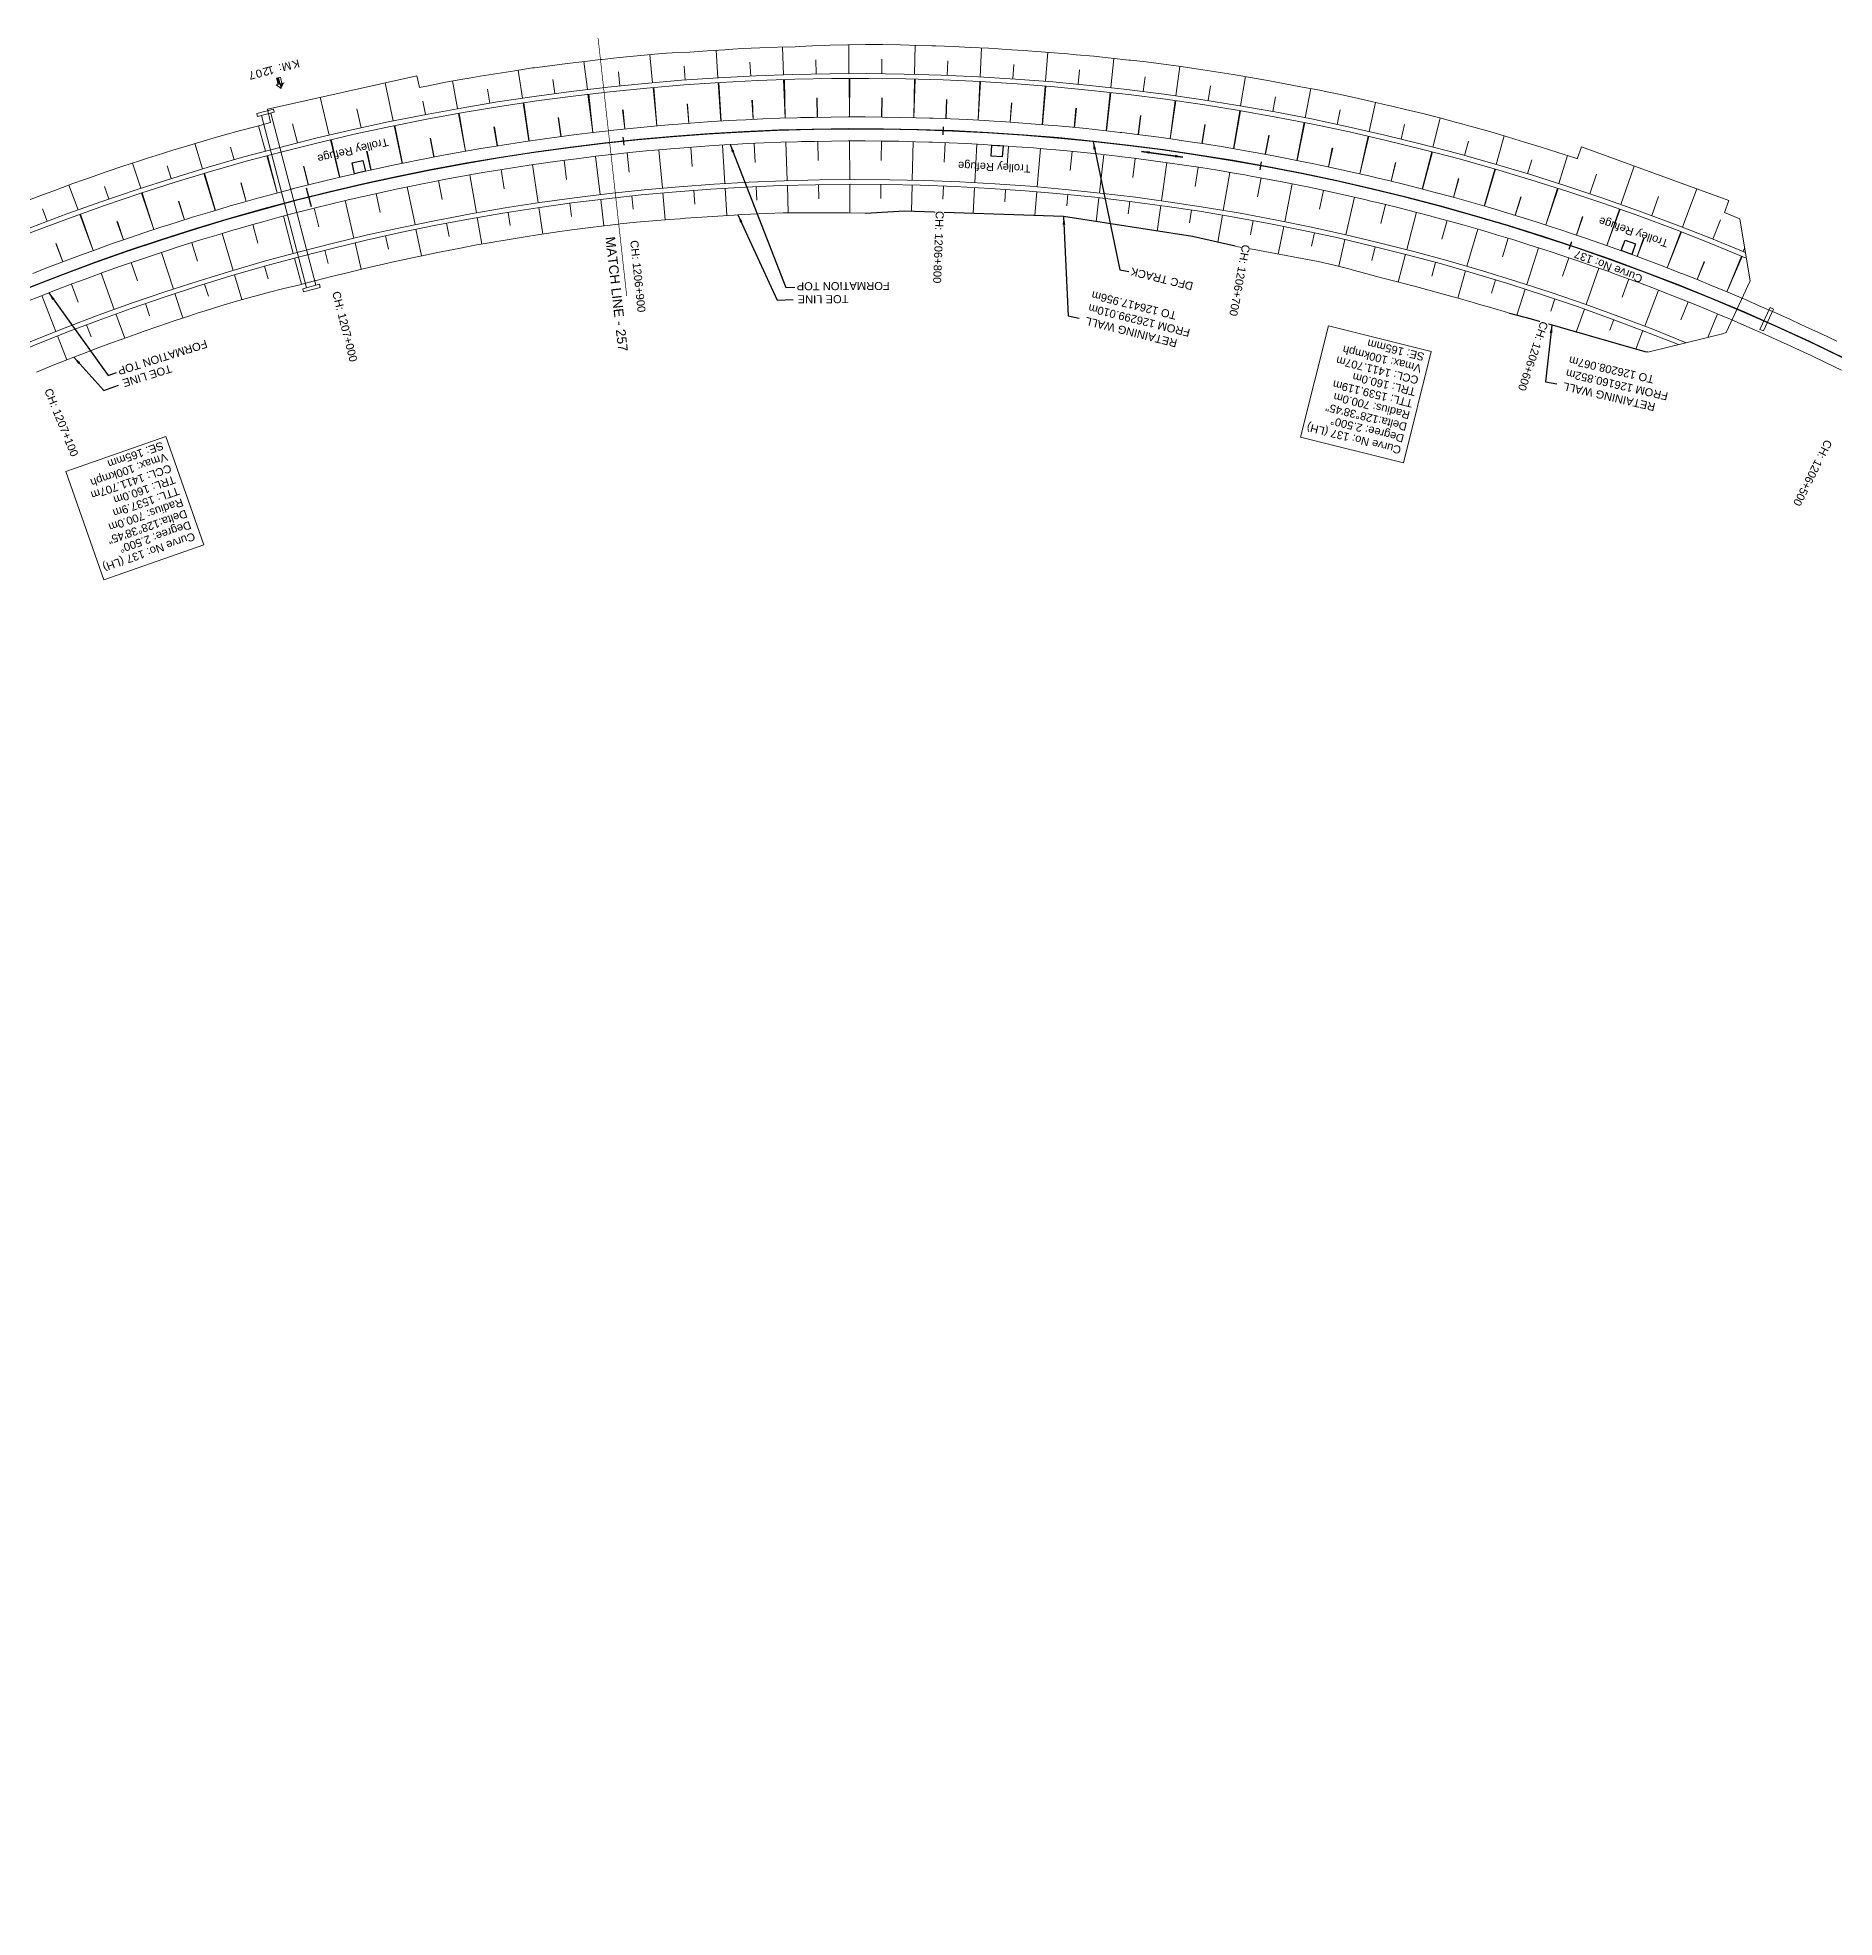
# Model space of a CAD drawing. Header units: metres. Extents: x 628619 to 633107, y 3388321 to 3391067.
# Drawn here: x 631186 to 631748, y 3389826 to 3390413 of the extents above; entities that cross this region are included whole.
import ezdxf
from ezdxf.enums import TextEntityAlignment as Align

# ---------------------------------------------------------------- set-up
doc = ezdxf.new("R2010")
doc.units = ezdxf.units.M
doc.header["$MEASUREMENT"] = 0
doc.linetypes.add('CENTER2', pattern=[1.125, 0.75, -0.125, 0.125, -0.125])
doc.linetypes.add('PHANTOM2', pattern=[1.25, 0.625, -0.125, 0.125, -0.125, 0.125, -0.125])
for name, color, linetype, lineweight in [('C-ALIG-DG-SPIRAL', 1, 'CENTER2', 70), ('C-ALIG-LABL-DG', 1, 'Continuous', 25), ('Km post', 1, 'Continuous', 13), ('MATCH LINE', 7, 'Continuous', 0), ('Proposed Curve_Details', 10, 'Continuous', 0), ('PROPOSED DFCC TOE LINE', 239, 'Continuous', 0), ('PROPOSED DFCC TOE SLOPES', 239, 'Continuous', 0), ('PROPOSED DFCC TRACK', 1, 'Continuous', 0), ('PROPOSED FORMATION LINE - PLAN', 187, 'Continuous', 0), ('PROPOSED RETAINING WALL', 154, 'Continuous', 30)]:
    doc.layers.add(name, color=color, linetype=linetype, lineweight=lineweight)
doc.layers.add('Trolley Refuse', color=10, linetype='Continuous')
doc.styles.add('Arial', font='arial.ttf')
doc.styles.get("Standard").update_dxf_attribs({"font": 'arial.ttf'})
doc.styles.add('Style-Arial', font='arial.ttf')
doc.dimstyles.new('ISO-25', dxfattribs={"dimtxt": 2.5, "dimasz": 2.5, "dimexe": 1.25, "dimexo": 0.625, "dimtad": 1, "dimtxsty": 'Standard', "dimcen": 2.5, "dimadec": 0, "dimazin": 0, "dimtfac": 1, "dimtmove": 0, "dimatfit": 3, "dimfxl": 1, "dimarcsym": 0})

# ---------------------------------------------------------------- blocks, each defined once
blk = doc.blocks.new('Tick Hor')
blk.add_lwpolyline([(-0.5, 0), (0.5, 0)])
blk = doc.blocks.new('KM Post')
at = {"layer": 'Km post', "lineweight": 13}
h = blk.add_hatch(color=256, dxfattribs=at)
h.paths.add_polyline_path([(0, -8.9), (1.6, -8.9), (1.6, -3.8), (0, -3.8)])
h.paths.add_polyline_path([(0, -3.8), (0, 0), (-3.4, -3.8)])
for p, q in [((0, -8.9), (0, 0)), ((3.1, -3.8), (0, 0)), ((3.1, -3.8), (-3.4, -3.8))]:
    blk.add_line(p, q, dxfattribs=at)
blk.add_lwpolyline([(1.6, -3.8), (1.6, -8.9), (-1.6, -8.9), (-1.6, -3.8)], dxfattribs=at)

msp = doc.modelspace()

# ---------------------------------------------------------------- linework, layer by layer
at = {"layer": 'C-ALIG-DG-SPIRAL', "color": 1, "linetype": 'Continuous', "lineweight": 30, "flags": 128}
for points in [[(632127.6174, 3389826.0314, 0.55174363), (631018.9214, 3390242.519)], [(632127.399, 3389827.2069, 0.55066599), (631019.8597, 3390243.2599)]]:
    msp.add_lwpolyline(points, format="xyb", dxfattribs=at)
at = {"layer": 'C-ALIG-LABL-DG', "color": 1, "linetype": 'Continuous', "lineweight": 25}
msp.add_line((631270.609, 3390363.5368), (631271.2212, 3390361.1129), dxfattribs=at)
at = {"layer": 'MATCH LINE', "color": 10, "linetype": 'PHANTOM2', "ltscale": 15, "const_width": 0.2}
msp.add_lwpolyline([(631361.0595, 3390413.3297), (631370.0221, 3390332.6885)], dxfattribs=at)
at = {"layer": 'Proposed Curve_Details'}
for points in [[(631621.4614, 3390315.3204), (631612.7906, 3390280.5519), (631580.6736, 3390288.5614), (631589.3444, 3390323.3299)], [(631225.9977, 3390288.7318), (631237.791, 3390254.8948), (631206.5344, 3390244.0009), (631194.7411, 3390277.8379)]]:
    msp.add_lwpolyline(points, close=True, dxfattribs=at)
at = {"layer": 'PROPOSED DFCC TOE LINE', "lineweight": 0, "flags": 128}
for points in [[(631181.4859, 3390362.0152), (631186.616, 3390363.975), (631191.7574, 3390365.9052), (631196.9149, 3390367.7923), (631200.5588, 3390369.1), (631202.0856, 3390369.6432), (631207.269, 3390371.4588), (631212.4743, 3390373.2106), (631217.6901, 3390374.9308), (631220.1952, 3390375.745), (631222.9167, 3390376.6182), (631228.1565, 3390378.2643), (631233.4115, 3390379.8612), (631238.6756, 3390381.428), (631240.016, 3390381.8203), (631243.9512, 3390382.9558), (631249.2598, 3390384.3656), (631254.5619, 3390385.7968), (631258.6342, 3390386.8988), (631257.6956, 3390391.1021), (631304.3786, 3390401.5267), (631305.2107, 3390397.8004), (631308.0263, 3390398.3667), (631313.4058, 3390399.4981), (631318.8203, 3390400.4405), (631320.7333, 3390400.7629), (631324.242, 3390401.3402), (631329.6699, 3390402.2014), (631335.0997, 3390403.0503), (631340.5242, 3390403.9415), (631341.2208, 3390404.0267), (631345.983, 3390404.5904), (631351.4329, 3390405.2996), (631356.8861, 3390405.9843), (631361.8112, 3390406.5667), (631362.3445, 3390406.6277), (631367.8094, 3390407.2134), (631373.2792, 3390407.7516), (631378.755, 3390408.2241), (631382.4642, 3390408.5191), (631384.2351, 3390408.642), (631389.7245, 3390408.9269), (631395.2068, 3390409.2954), (631400.6899, 3390409.655), (631403.1672, 3390409.8076), (631406.1751, 3390409.9847), (631411.6628, 3390410.2754), (631417.1556, 3390410.4443), (631422.6494, 3390410.5662), (631423.8921, 3390410.6277), (631428.1403, 3390410.8221), (631433.6339, 3390411.0371), (631439.13, 3390411.2113), (631444.628, 3390411.2866), (631444.6338, 3390411.2866), (631450.1261, 3390411.2342), (631455.6234, 3390411.1399), (631461.1199, 3390411.0038), (631465.3829, 3390410.8773), (631466.6154, 3390410.8369), (631472.1096, 3390410.6314), (631477.6021, 3390410.3851), (631483.0925, 3390410.0959), (631486.1132, 3390409.9138), (631488.5801, 3390409.7558), (631494.0655, 3390409.3848), (631499.5495, 3390408.9904), (631505.0312, 3390408.562), (631506.8125, 3390408.4146), (631510.5098, 3390408.0944), (631515.984, 3390407.5754), (631521.4525, 3390406.9994), (631526.9221, 3390406.4285), (631527.4675, 3390406.3698), (631532.3881, 3390405.8215), (631537.8456, 3390405.1409), (631543.2938, 3390404.3891), (631548.0532, 3390403.6994), (631548.7363, 3390403.5978), (631554.1727, 3390402.7657), (631559.6021, 3390401.8893), (631565.0242, 3390400.9688), (631568.5402, 3390400.3516), (631570.4398, 3390400.0119), (631575.8485, 3390399.0163), (631581.2512, 3390397.9889), (631586.655, 3390396.9649), (631588.9402, 3390396.5059), (631592.0401, 3390395.8468), (631597.4128, 3390394.6708), (631602.7791, 3390393.467), (631608.1385, 3390392.2323), (631609.2014, 3390391.9845), (631613.4922, 3390390.9733), (631618.8368, 3390389.6752), (631624.1677, 3390388.3214), (631629.3414, 3390386.9507), (631629.4841, 3390386.9123), (631634.7932, 3390385.4757), (631640.0979, 3390384.0225), (631645.3596, 3390382.4191), (631649.2902, 3390381.2086), (631650.6161, 3390380.802), (631655.8659, 3390379.1648), (631661.1084, 3390377.5058), (631666.3438, 3390375.8251), (631667.146, 3390375.5631), (631668.5011, 3390379.2855), (631714.5154, 3390362.535), (631713.1506, 3390358.7858), (631717.9271, 3390356.8267), (631720.9644, 3390338.5419)], [(631446.4108, 3390358.5623), (631444.4441, 3390358.587), (631444.4388, 3390358.5871), (631439.3392, 3390358.6387), (631434.2384, 3390358.6939), (631429.1366, 3390358.7102), (631425.1894, 3390358.6901), (631424.0344, 3390358.68), (631418.9304, 3390358.6566), (631413.83, 3390358.4893), (631408.7321, 3390358.2589), (631405.9379, 3390358.1117), (631403.6365, 3390357.9817), (631398.5438, 3390357.6565), (631393.4548, 3390357.2801), (631388.3618, 3390356.9551), (631386.7172, 3390356.8432), (631383.2706, 3390356.5956), (631378.1818, 3390356.197), (631373.0973, 3390355.7437), (631368.0222, 3390355.1955), (631367.5268, 3390355.1398), (631362.9516, 3390354.608), (631357.8856, 3390353.9826), (631352.8246, 3390353.3188), (631348.415, 3390352.7008), (631347.77, 3390352.608), (631342.721, 3390351.8593), (631337.6779, 3390351.0731), (631332.64, 3390350.2543), (631329.3828, 3390349.7103), (631327.6066, 3390349.4088), (631322.5789, 3390348.5299), (631317.5674, 3390347.5625), (631312.5632, 3390346.5599), (631310.4528, 3390346.1386), (631307.5609, 3390345.5499), (631302.5631, 3390344.518), (631297.572, 3390343.4535), (631292.5917, 3390342.3397), (631291.6154, 3390342.1136), (631287.6235, 3390341.1731), (631282.6645, 3390339.9688), (631277.71, 3390338.7465), (631272.9056, 3390337.5324), (631272.7625, 3390337.4957), (631267.8272, 3390336.1975), (631262.8673, 3390334.9875), (631257.9158, 3390333.7391), (631254.2292, 3390332.7832), (631252.9733, 3390332.4524), (631248.0441, 3390331.113), (631243.1598, 3390329.6212), (631238.2872, 3390328.0919), (631235.7561, 3390327.2815), (631233.4263, 3390326.5259), (631228.578, 3390324.9215), (631223.7449, 3390323.272), (631218.9244, 3390321.5863), (631217.5049, 3390321.0809), (631214.1187, 3390319.8595), (631209.3186, 3390318.1174), (631204.5263, 3390316.3537), (631199.7472, 3390314.5541), (631199.4143, 3390314.4273), (631194.9832, 3390312.7147), (631190.242, 3390310.8171), (631185.5232, 3390308.8648)], [(631646.0735, 3390327.2218), (631645.2991, 3390327.5269), (631640.4053, 3390328.9703), (631635.5004, 3390330.3733), (631634.262, 3390330.7217), (631630.5975, 3390331.7795), (631625.6878, 3390333.1607), (631620.7693, 3390334.5091), (631615.8428, 3390335.8276), (631615.7103, 3390335.8625), (631610.9097, 3390337.1207), (631605.9728, 3390338.3995), (631601.052, 3390339.7469), (631597.0996, 3390340.7999), (631596.12, 3390341.0569), (631591.1741, 3390342.3153), (631586.1954, 3390343.4335), (631581.1853, 3390344.405), (631578.2953, 3390344.9467), (631576.1685, 3390345.3371), (631571.1455, 3390346.2308), (631566.1323, 3390347.1694), (631561.1156, 3390348.0887), (631560.2137, 3390348.2514)], [(631712.5809, 3390320.8599), (631689.2224, 3390315.1507)]]:
    msp.add_lwpolyline(points, dxfattribs=at)
for points in [[(631719.6813, 3390346.2662, 0.26732991), (631009.4001, 3390257.0399)], [(631719.9719, 3390344.5167, 0.2676826), (631010.3071, 3390255.8452)], [(631701.2282, 3390318.0851, 0.26491703), (631029.4121, 3390230.6745)], [(631698.7439, 3390317.4779, 0.2641052), (631030.3189, 3390229.4797)]]:
    msp.add_lwpolyline(points, format="xyb", dxfattribs=at)
at = {"layer": 'PROPOSED DFCC TOE SLOPES', "flags": 128}
for points in [[(631419.0088, 3390401.8172), (631418.6699, 3390410.4779)], [(631439.4975, 3390402.182), (631439.4013, 3390411.215)], [(631459.996, 3390401.9611), (631460.1617, 3390411.0275)], [(631480.472, 3390401.155), (631480.8956, 3390410.2116)], [(631357.7157, 3390397.2151), (631356.6187, 3390405.9507)], [(631378.1046, 3390399.3332), (631377.2604, 3390408.0951)], [(631388.3163, 3390400.1732), (631387.9619, 3390404.4951)], [(631398.539, 3390400.8674), (631397.9563, 3390409.4757)], [(631408.7705, 3390401.4154), (631408.5387, 3390405.7565)], [(631429.2518, 3390402.0728), (631429.1425, 3390406.4649)], [(631449.7456, 3390402.1448), (631449.7792, 3390406.6911)], [(631470.2368, 3390401.6312), (631470.3842, 3390406.1608)], [(631490.6992, 3390400.5327), (631490.9753, 3390405.0539)], [(631500.9166, 3390399.7643), (631501.5998, 3390408.8302)], [(631521.3131, 3390397.7902), (631522.2626, 3390406.9148)], [(631541.6479, 3390395.2338), (631542.8742, 3390404.447)], [(631297.0472, 3390387.3836), (631294.4982, 3390399.3204)], [(631317.1733, 3390391.2381), (631315.5841, 3390399.8773)], [(631337.4013, 3390394.5161), (631336.0571, 3390403.2076)], [(631347.5484, 3390395.9381), (631346.939, 3390400.2868)], [(631367.906, 3390398.3473), (631367.4203, 3390402.7335)], [(631399.4544, 3390387.3429), (631398.6403, 3390399.3707)], [(631399.5077, 3390387.3462), (631398.8651, 3390399.3793)], [(631419.5389, 3390388.273), (631419.0675, 3390400.3183)], [(631419.5922, 3390388.2746), (631419.2925, 3390400.321)], [(631439.6417, 3390388.6309), (631439.5134, 3390400.682)], [(631439.6955, 3390388.6309), (631439.7402, 3390400.6808)], [(631459.7483, 3390388.4105), (631459.9686, 3390400.4613)], [(631459.8017, 3390388.4093), (631460.1934, 3390400.4535)], [(631479.8385, 3390387.6148), (631480.4019, 3390399.6566)], [(631479.8919, 3390387.612), (631480.6262, 3390399.6399)], [(631499.898, 3390386.2475), (631500.8039, 3390398.2685)], [(631499.9512, 3390386.243), (631501.0276, 3390398.245)], [(631511.1219, 3390398.8501), (631511.5304, 3390403.4045)], [(631531.4882, 3390396.5848), (631532.0339, 3390401.1912)], [(631551.7892, 3390393.7375), (631552.4685, 3390398.3301)], [(631561.9032, 3390392.0973), (631563.3898, 3390401.2463)], [(631277.0395, 3390382.9558), (631274.1605, 3390394.7788)], [(631307.0965, 3390389.3827), (631306.2561, 3390393.6122)], [(631327.2756, 3390392.9493), (631326.5443, 3390397.2694)], [(631339.4729, 3390381.1217), (631337.6306, 3390393.0337)], [(631339.5257, 3390381.1294), (631337.8536, 3390393.0628)], [(631359.404, 3390383.7699), (631357.9026, 3390395.7267)], [(631359.4585, 3390383.7766), (631358.1321, 3390395.7537)], [(631379.4046, 3390385.8416), (631378.2485, 3390397.84)], [(631379.4577, 3390385.8464), (631378.4729, 3390397.8566)], [(631389.4241, 3390386.6636), (631388.9293, 3390392.6981)], [(631389.4774, 3390386.6677), (631389.0705, 3390392.6791)], [(631409.4933, 3390387.8794), (631409.1704, 3390393.9259)], [(631409.5467, 3390387.8819), (631409.311, 3390393.9023)], [(631429.589, 3390388.5235), (631429.4384, 3390394.5749)], [(631429.6424, 3390388.5243), (631429.5783, 3390394.549)], [(631449.6954, 3390388.5939), (631449.7178, 3390394.6447)], [(631449.75, 3390388.5935), (631449.8602, 3390394.6178)], [(631469.7963, 3390388.0842), (631469.993, 3390394.135)], [(631469.8496, 3390388.0821), (631470.1312, 3390394.1008)], [(631489.8731, 3390387.0025), (631490.2421, 3390393.0464)], [(631489.9264, 3390386.9989), (631490.3791, 3390393.007)], [(631519.9104, 3390384.3097), (631521.1579, 3390396.2982)], [(631519.9634, 3390384.3037), (631521.3811, 3390396.27)], [(631539.86, 3390381.8011), (631541.45, 3390393.7469)], [(631539.9139, 3390381.7937), (631541.6771, 3390393.7146)], [(631571.9928, 3390390.3127), (631572.8002, 3390394.8707)], [(631582.0559, 3390388.3842), (631583.8057, 3390397.5048)], [(631602.0943, 3390384.097), (631604.1025, 3390393.1621)], [(631267.0775, 3390380.5261), (631265.5257, 3390386.5151)], [(631287.0275, 3390385.2411), (631285.6786, 3390391.1454)], [(631319.6256, 3390377.9065), (631317.4447, 3390389.7628)], [(631319.6782, 3390377.9157), (631317.6671, 3390389.7969)], [(631349.4289, 3390382.5171), (631348.5891, 3390388.5104)], [(631349.482, 3390382.524), (631348.7313, 3390388.5021)], [(631369.3977, 3390384.877), (631368.7315, 3390390.8927)], [(631369.4507, 3390384.8827), (631368.8729, 3390390.8802)], [(631509.9111, 3390385.3498), (631510.4519, 3390391.3799)], [(631509.9642, 3390385.3446), (631510.5878, 3390391.3372)], [(631529.8939, 3390383.1274), (631530.6058, 3390389.1367)], [(631529.9475, 3390383.1204), (631530.7424, 3390389.0928)], [(631559.7294, 3390378.7184), (631561.6627, 3390390.6167)], [(631559.782, 3390378.7096), (631561.8838, 3390390.5753)], [(631579.5019, 3390375.0716), (631581.7733, 3390386.911)], [(631579.5542, 3390375.0612), (631581.9929, 3390386.8621)], [(631592.0904, 3390386.3121), (631593.0318, 3390390.8679)], [(631622.002, 3390379.2391), (631624.2796, 3390388.2917)], [(631257.1588, 3390377.9562), (631254.9768, 3390385.909)], [(631280.2458, 3390369.7881), (631277.3944, 3390381.4983)], [(631280.2978, 3390369.8005), (631277.6137, 3390381.5483)], [(631299.878, 3390374.1276), (631297.3605, 3390385.9166)], [(631299.9302, 3390374.1384), (631297.5817, 3390385.9577)], [(631309.7384, 3390376.0873), (631308.5582, 3390382.0263)], [(631309.7908, 3390376.0974), (631308.7008, 3390382.0231)], [(631329.5378, 3390379.5847), (631328.5273, 3390385.5543)], [(631329.5905, 3390379.5932), (631328.6696, 3390385.5474)], [(631419.8055, 3390380.7777), (631420.1909, 3390368.7381)], [(631429.7489, 3390381.0251), (631429.8563, 3390374.9792)], [(631439.6947, 3390381.131), (631439.7365, 3390369.0826)], [(631449.6403, 3390381.0941), (631449.5738, 3390375.0451)], [(631459.5845, 3390380.9124), (631459.2786, 3390368.8687)], [(631469.5258, 3390380.5891), (631469.2863, 3390374.5476)], [(631549.8062, 3390380.3304), (631550.6918, 3390386.3181)], [(631549.859, 3390380.3223), (631550.8253, 3390386.2696)], [(631569.6286, 3390376.9654), (631570.6847, 3390382.9275)], [(631569.6811, 3390376.9557), (631570.8163, 3390382.873)], [(631599.1625, 3390370.8634), (631601.7698, 3390382.6324)], [(631599.2146, 3390370.8514), (631601.9881, 3390382.578)], [(631612.0655, 3390381.7391), (631613.1369, 3390386.2692)], [(631631.9056, 3390376.5963), (631633.1086, 3390381.1012)], [(631641.7704, 3390373.8123), (631644.2943, 3390382.7438)], [(631237.4366, 3390372.3928), (631235.0116, 3390380.3375)], [(631247.2778, 3390375.2449), (631246.1217, 3390379.2351)], [(631260.7445, 3390364.8869), (631257.5557, 3390376.5096)], [(631260.7962, 3390364.9005), (631257.7736, 3390376.5653)], [(631290.0465, 3390372.0277), (631288.6981, 3390377.9294)], [(631290.0986, 3390372.0393), (631288.8403, 3390377.9317)], [(631350.443, 3390375.0859), (631351.2395, 3390369.0903)], [(631360.3112, 3390376.3251), (631361.7251, 3390364.3586)], [(631370.1966, 3390377.4197), (631370.8195, 3390371.4041)], [(631380.0973, 3390378.3737), (631381.1672, 3390366.3749)], [(631390.0105, 3390379.1866), (631390.4617, 3390373.158)], [(631399.9343, 3390379.8583), (631400.6622, 3390367.8353)], [(631409.8666, 3390380.3887), (631410.146, 3390374.35)], [(631479.4614, 3390380.1243), (631478.8129, 3390368.0964)], [(631489.3894, 3390379.5181), (631488.9781, 3390373.4871)], [(631499.3078, 3390378.7707), (631498.3172, 3390366.7663)], [(631509.2145, 3390377.8822), (631508.6316, 3390371.8645)], [(631519.1076, 3390376.8527), (631517.7755, 3390364.8796)], [(631528.9847, 3390375.6825), (631528.2299, 3390369.6811)], [(631589.3472, 3390373.0375), (631590.5725, 3390378.9671)], [(631589.3994, 3390373.0263), (631590.7025, 3390378.9087)], [(631618.6955, 3390366.0973), (631621.636, 3390377.7844)], [(631618.748, 3390366.0836), (631621.8569, 3390377.7256)], [(631651.5906, 3390370.8888), (631652.9007, 3390375.2849)], [(631661.3681, 3390367.8253), (631664.1024, 3390376.5446)], [(631218.1153, 3390366.3452), (631215.5835, 3390374.236)], [(631227.6371, 3390369.4004), (631226.369, 3390373.3524)], [(631241.3936, 3390359.4284), (631237.8745, 3390370.9581)], [(631241.4448, 3390359.4436), (631238.0914, 3390371.0177)], [(631270.4764, 3390367.4088), (631268.9588, 3390373.2656)], [(631270.5298, 3390367.4222), (631269.1044, 3390373.2762)], [(631320.9562, 3390370.5254), (631323.051, 3390358.6639)], [(631330.7632, 3390372.1855), (631331.7298, 3390366.2176)], [(631340.5929, 3390373.7057), (631342.3493, 3390361.7878)], [(631538.8435, 3390374.3703), (631537.1671, 3390362.4383)], [(631548.6824, 3390372.9151), (631547.7551, 3390366.9392)], [(631558.5002, 3390371.3199), (631556.4837, 3390359.4438)], [(631568.2942, 3390369.5851), (631567.1975, 3390363.6401)], [(631608.946, 3390368.5499), (631610.3392, 3390374.4403)], [(631608.9978, 3390368.5371), (631610.4679, 3390374.38)], [(631628.4094, 3390363.5036), (631629.9706, 3390369.35)], [(631628.4617, 3390363.4894), (631630.1072, 3390369.3125)], [(631638.0847, 3390360.7699), (631641.3624, 3390372.3688)], [(631638.136, 3390360.7551), (631641.5778, 3390372.3037)], [(631671.1008, 3390364.6224), (631673.1175, 3390370.7467)], [(631680.7868, 3390361.2809), (631684.9361, 3390373.3027)], [(631198.509, 3390359.5877), (631195.6545, 3390367.3311)], [(631208.1713, 3390362.9972), (631206.7941, 3390366.9036)], [(631222.206, 3390353.4214), (631218.3615, 3390364.8418)], [(631222.2567, 3390353.4381), (631218.5736, 3390364.9169)], [(631251.0496, 3390362.2265), (631249.365, 3390368.041)], [(631251.1011, 3390362.2409), (631249.5069, 3390368.0512)], [(631291.6909, 3390364.7103), (631292.9957, 3390358.8062)], [(631301.4181, 3390366.7875), (631303.8498, 3390354.9899)], [(631311.1739, 3390368.726), (631312.3098, 3390362.7886)], [(631361.9011, 3390362.8689), (631362.8782, 3390354.5989)], [(631371.5919, 3390363.944), (631372.02, 3390359.8088)], [(631381.3005, 3390364.8809), (631382.0478, 3390356.4998)], [(631391.0214, 3390365.6789), (631391.34, 3390361.4222)], [(631400.7528, 3390366.338), (631401.2679, 3390357.8305)], [(631410.4926, 3390366.8581), (631410.6893, 3390362.6072)], [(631420.2388, 3390367.2389), (631420.5133, 3390358.6638)], [(631429.9895, 3390367.4804), (631430.0675, 3390363.0937)], [(631439.7417, 3390367.5826), (631439.7727, 3390358.6343)], [(631449.4914, 3390367.5455), (631449.4431, 3390363.1504)], [(631459.2406, 3390367.3692), (631459.0321, 3390359.1624)], [(631468.9891, 3390367.0535), (631468.8259, 3390362.9374)], [(631478.7322, 3390366.5986), (631478.2945, 3390358.4801)], [(631488.4677, 3390366.0045), (631488.1995, 3390362.0716)], [(631498.1938, 3390365.2714), (631497.577, 3390357.7971)], [(631507.9084, 3390364.3994), (631507.5684, 3390360.889)], [(631517.6096, 3390363.3888), (631516.7765, 3390355.9007)], [(631578.0626, 3390367.711), (631575.709, 3390355.8982)], [(631587.8032, 3390365.6981), (631586.5377, 3390359.7868)], [(631597.5143, 3390363.5467), (631594.8252, 3390351.8048)], [(631647.7193, 3390357.899), (631649.4485, 3390363.701)], [(631647.7704, 3390357.8834), (631649.5733, 3390363.6326)], [(631657.3121, 3390354.8912), (631660.9193, 3390366.394)], [(631657.3629, 3390354.8749), (631661.132, 3390366.3206)], [(631690.4241, 3390357.8013), (631692.5793, 3390363.7686)], [(631700.0107, 3390354.1845), (631704.5329, 3390366.169)], [(631188.8956, 3390356.0403), (631187.418, 3390359.8786)], [(631203.1971, 3390346.8706), (631199.0279, 3390358.1803)], [(631203.2473, 3390346.8888), (631199.2405, 3390358.2536)], [(631231.7784, 3390356.4932), (631229.9285, 3390362.2588)], [(631231.8294, 3390356.5091), (631230.0705, 3390362.2718)], [(631262.7032, 3390357.6471), (631265.8082, 3390346.006)], [(631272.331, 3390360.1418), (631273.8054, 3390354.2742)], [(631281.9943, 3390362.4948), (631284.7613, 3390350.7689)], [(631323.3119, 3390357.1867), (631324.7729, 3390348.9135)], [(631332.9288, 3390358.8141), (631333.6005, 3390354.6668)], [(631342.568, 3390360.3038), (631343.7893, 3390352.0177)], [(631352.2271, 3390361.6556), (631352.7764, 3390357.5201)], [(631527.2939, 3390362.2398), (631526.8024, 3390358.3324)], [(631536.9584, 3390360.9529), (631535.8341, 3390352.951)], [(631546.6049, 3390359.5279), (631545.9802, 3390355.5026)], [(631556.2326, 3390357.9649), (631554.7895, 3390349.4661)], [(631607.1937, 3390361.2574), (631605.76, 3390355.3826)], [(631616.8392, 3390358.8306), (631613.8149, 3390347.1673)], [(631666.8611, 3390351.7472), (631668.755, 3390357.4986)], [(631666.9117, 3390351.7301), (631668.8774, 3390357.4255)], [(631676.3643, 3390348.4676), (631680.2974, 3390359.8629)], [(631676.4147, 3390348.4497), (631680.5079, 3390359.7834)], [(631212.6782, 3390350.2136), (631210.6651, 3390355.9237)], [(631212.7287, 3390350.2311), (631210.8064, 3390355.9414)], [(631243.5576, 3390352.2474), (631246.992, 3390340.7018)], [(631253.1112, 3390355.0154), (631254.7525, 3390349.1959)], [(631294.6142, 3390351.4829), (631295.5293, 3390347.3421)], [(631304.1526, 3390353.5208), (631305.8676, 3390345.2003)], [(631313.7191, 3390355.4222), (631314.5142, 3390351.2662)], [(631565.8369, 3390356.2645), (631565.0155, 3390351.8122)], [(631575.4159, 3390354.4271), (631573.6926, 3390345.7776)], [(631584.9677, 3390352.453), (631584.0652, 3390348.2373)], [(631626.4482, 3390356.2646), (631624.8454, 3390350.4319)], [(631636.0195, 3390353.5599), (631632.661, 3390341.9903)], [(631695.226, 3390341.5042), (631699.4812, 3390352.781)], [(631695.2758, 3390341.4849), (631699.6899, 3390352.6973)], [(631709.5447, 3390350.431), (631711.9402, 3390356.5158)], [(631193.7643, 3390343.3928), (631191.5901, 3390349.0408)], [(631193.8144, 3390343.4119), (631191.7303, 3390349.0652)], [(631224.5735, 3390346.3049), (631228.335, 3390334.8622)], [(631234.0444, 3390349.3437), (631235.8502, 3390343.5747)], [(631275.6333, 3390347.0004), (631276.6705, 3390342.8732)], [(631285.1059, 3390349.309), (631287.0581, 3390341.0358)], [(631594.4903, 3390350.3426), (631592.5706, 3390341.96)], [(631603.9819, 3390348.0964), (631602.9351, 3390343.8072)], [(631613.4384, 3390345.7153), (631611.1907, 3390337.0471)], [(631645.5517, 3390350.7191), (631643.7837, 3390344.9374)], [(631655.0425, 3390347.7429), (631651.3566, 3390336.2754)], [(631685.8199, 3390345.053), (631687.8764, 3390350.7471)], [(631685.87, 3390345.0344), (631687.9971, 3390350.6715)], [(631719.0285, 3390346.5399), (631719.4609, 3390347.5931)], [(631205.7662, 3390339.8244), (631209.8524, 3390328.4919)], [(631215.1468, 3390343.1316), (631217.1163, 3390337.4157)], [(631256.7883, 3390341.9774), (631257.9103, 3390337.9991)], [(631266.1948, 3390344.5567), (631268.3852, 3390336.3443)], [(631622.8581, 3390343.2), (631621.6742, 3390338.8918)], [(631632.2428, 3390340.5498), (631629.7649, 3390332.0137)], [(631664.4899, 3390344.6319), (631662.5584, 3390338.9037)], [(631673.8921, 3390341.3867), (631669.8813, 3390330.0288)], [(631704.5807, 3390337.8219), (631706.7972, 3390343.4522)], [(631704.6311, 3390337.8014), (631706.9193, 3390343.375)], [(631713.8818, 3390334.0036), (631718.4588, 3390345.1523)], [(631713.9317, 3390333.9828), (631718.6684, 3390345.0634)], [(631196.4337, 3390336.384), (631198.5662, 3390330.7242)], [(631238.0907, 3390336.4171), (631239.2859, 3390332.5988)], [(631247.4196, 3390339.2641), (631249.7097, 3390331.5656)], [(631641.5906, 3390337.7652), (631640.3064, 3390333.5656)], [(631650.8976, 3390334.8474), (631648.2613, 3390326.6454)], [(631683.2472, 3390338.008), (631681.153, 3390332.3362)], [(631692.5533, 3390334.4965), (631688.22, 3390323.2554)], [(631187.152, 3390332.8109), (631191.5631, 3390321.5976)], [(631219.5596, 3390330.3249), (631220.8691, 3390326.5246)], [(631228.8034, 3390333.4372), (631231.306, 3390325.8243)], [(631660.162, 3390331.7969), (631658.862, 3390327.9419)], [(631669.3818, 3390328.6144), (631666.844, 3390321.4279)], [(631701.8079, 3390330.8531), (631699.5602, 3390325.2631)], [(631201.2106, 3390323.7058), (631202.6295, 3390319.9398)], [(631210.3612, 3390327.0808), (631213.0986, 3390319.4892)], [(631678.5553, 3390325.3005), (631677.3486, 3390322.0325)], [(631687.6804, 3390321.8558), (631685.4598, 3390316.0954)], [(631711.0084, 3390327.0759), (631707.9274, 3390319.7225)], [(631192.1123, 3390320.2018), (631195.0477, 3390312.7396)]]:
    msp.add_lwpolyline(points, dxfattribs=at)
at = {"layer": 'PROPOSED DFCC TRACK', "linetype": 'Continuous', "flags": 128}
for points in [[(631259.8398, 3390390.1217), (631254.6162, 3390388.7267), (631254.3581, 3390389.6928), (631259.5818, 3390391.0879)], [(631273.9733, 3390336.3574), (631268.752, 3390334.9533), (631269.0117, 3390333.9876), (631274.233, 3390335.3917)]]:
    msp.add_lwpolyline(points, close=True, dxfattribs=at)
for points in [[(631269.9757, 3390335.2824), (631255.8404, 3390389.0536)], [(631272.8728, 3390336.0615), (631258.7389, 3390389.8277)], [(631712.5809, 3390320.8599), (631713.6347, 3390321.2343), (631721.1753, 3390337.3962), (631720.9644, 3390338.5419)]]:
    msp.add_lwpolyline(points, dxfattribs=at)
at = {"layer": 'PROPOSED DFCC TRACK', "flags": 128}
msp.add_lwpolyline([(631725.3079, 3390321.7747), (631728.4797, 3390328.5727), (631727.3818, 3390329.0578), (631724.2101, 3390322.2598)], close=True, dxfattribs=at)
at = {"layer": 'PROPOSED FORMATION LINE - PLAN', "lineweight": 0, "flags": 128}
for points in [[(631748.2381, 3390318.5222), (631743.4332, 3390320.8219), (631738.6111, 3390323.0851), (631736.78, 3390323.9329), (631733.772, 3390325.3118), (631728.9161, 3390327.5017), (631724.0438, 3390329.6549), (631719.1554, 3390331.7711), (631718.4037, 3390332.0926), (631714.2511, 3390333.8503), (631709.3312, 3390335.8922), (631704.3959, 3390337.8969), (631699.8018, 3390339.7241), (631699.4457, 3390339.8642), (631694.4807, 3390341.7939), (631689.5012, 3390343.686), (631684.5075, 3390345.5404), (631680.9895, 3390346.821), (631679.5, 3390347.3569), (631674.4788, 3390349.1354), (631669.4444, 3390350.8759), (631664.3969, 3390352.5783), (631661.9821, 3390353.3777), (631659.3366, 3390354.2423), (631654.2639, 3390355.8681), (631649.1791, 3390357.4554), (631644.0824, 3390359.0041), (631642.7952, 3390359.3886), (631638.9741, 3390360.5143), (631633.8545, 3390361.9857), (631628.7239, 3390363.4183), (631623.5826, 3390364.8121), (631623.4444, 3390364.849), (631618.431, 3390366.1669), (631613.2692, 3390367.4827), (631608.0976, 3390368.7593), (631603.9455, 3390369.7543), (631602.9165, 3390369.9968), (631597.7262, 3390371.195), (631592.5269, 3390372.3539), (631587.3191, 3390373.4735), (631584.3144, 3390374.1006), (631582.1029, 3390374.5535), (631576.8786, 3390375.5941), (631571.6467, 3390376.5951), (631566.4073, 3390377.5564), (631564.5671, 3390377.8844), (631561.1608, 3390378.4781), (631555.9075, 3390379.36), (631550.6477, 3390380.2022), (631545.3816, 3390381.0045), (631544.7199, 3390381.1024), (631540.1096, 3390381.7669), (631534.832, 3390382.4894), (631529.549, 3390383.1719), (631524.7888, 3390383.7521), (631524.2611, 3390383.8144), (631518.9684, 3390384.4169), (631513.6714, 3390384.9793), (631508.3702, 3390385.5016), (631504.7901, 3390385.8314), (631503.0652, 3390385.9838), (631497.7568, 3390386.4257), (631492.4451, 3390386.8275), (631487.1305, 3390387.1891), (631484.7402, 3390387.3385), (631481.8134, 3390387.5104), (631476.494, 3390387.7915), (631471.1726, 3390388.0323), (631465.8495, 3390388.2328), (631464.6555, 3390388.2723), (631460.5251, 3390388.3931), (631455.1996, 3390388.513), (631449.8734, 3390388.5926), (631444.5522, 3390388.6318), (631444.5467, 3390388.6319), (631439.2198, 3390388.6308), (631433.8932, 3390388.5895), (631428.5669, 3390388.5078), (631424.4469, 3390388.417), (631423.2415, 3390388.3858), (631417.9171, 3390388.2235), (631412.5941, 3390388.021), (631407.2728, 3390387.7781), (631404.3559, 3390387.6278), (631401.9535, 3390387.4949), (631396.6365, 3390387.1716), (631391.3221, 3390386.8079), (631386.0106, 3390386.4041), (631384.2957, 3390386.2651), (631380.7023, 3390385.96), (631375.3975, 3390385.4758), (631370.0965, 3390384.9515), (631364.7997, 3390384.387), (631364.2826, 3390384.3298), (631359.5073, 3390383.7825), (631354.2196, 3390383.1379), (631348.9369, 3390382.4534), (631344.333, 3390381.8235), (631343.6596, 3390381.7288), (631338.3879, 3390380.9644), (631333.1221, 3390380.16), (631327.8626, 3390379.3158), (631324.4631, 3390378.7484), (631322.6096, 3390378.4319), (631317.3635, 3390377.5082), (631312.1245, 3390376.5448), (631306.8929, 3390375.5418), (631304.6891, 3390375.1069), (631301.6691, 3390374.4992), (631296.4533, 3390373.4171), (631291.2459, 3390372.2956), (631286.0471, 3390371.1346), (631285.0272, 3390370.902), (631280.8572, 3390369.9344), (631275.6766, 3390368.6949), (631270.5055, 3390367.4162), (631265.4935, 3390366.1372), (631265.3442, 3390366.0985), (631260.1931, 3390364.7417), (631255.0524, 3390363.3459), (631249.9224, 3390361.9113), (631246.1039, 3390360.8162), (631244.8033, 3390360.4379), (631239.6956, 3390358.9258), (631234.5995, 3390357.375), (631229.5153, 3390355.7858), (631226.8742, 3390354.9435), (631224.4432, 3390354.1581), (631219.3836, 3390352.492), (631214.3368, 3390350.7877), (631209.303, 3390349.0453), (631207.8202, 3390348.5239), (631204.2825, 3390347.2648), (631199.2757, 3390345.4463), (631194.2827, 3390343.59), (631189.304, 3390341.696), (631188.9573, 3390341.5625), (631184.3397, 3390339.7644)], [(631749.711, 3390309.4583), (631744.9747, 3390311.7694), (631740.221, 3390314.0446), (631735.4503, 3390316.2837), (631733.6387, 3390317.1224), (631730.6627, 3390318.4866), (631725.8586, 3390320.6533), (631721.0383, 3390322.7835), (631716.2019, 3390324.8771), (631715.4582, 3390325.1952), (631711.3499, 3390326.9341), (631706.4824, 3390328.9543), (631701.5997, 3390330.9377), (631697.0546, 3390332.7454), (631696.7022, 3390332.884), (631691.7901, 3390334.7931), (631686.8637, 3390336.6651), (631681.9233, 3390338.4997), (631678.4427, 3390339.7667), (631676.9691, 3390340.2968), (631672.0015, 3390342.0564), (631667.0207, 3390343.7783), (631662.027, 3390345.4625), (631659.6379, 3390346.2534), (631657.0206, 3390347.1089), (631652.002, 3390348.7173), (631646.9713, 3390350.2877), (631641.9289, 3390351.8199), (631640.6555, 3390352.2003), (631636.8751, 3390353.314), (631631.8101, 3390354.7697), (631626.7342, 3390356.1871), (631621.6477, 3390357.566), (631621.5109, 3390357.6025), (631616.5509, 3390358.9063), (631611.4442, 3390360.2081), (631606.3277, 3390361.4712), (631602.2198, 3390362.4556), (631601.2018, 3390362.6954), (631596.0668, 3390363.8809), (631590.9229, 3390365.0275), (631585.7706, 3390366.1351), (631582.7979, 3390366.7556), (631580.61, 3390367.2036), (631575.4414, 3390368.2331), (631570.2652, 3390369.2234), (631565.0817, 3390370.1745), (631563.2611, 3390370.4989), (631559.8911, 3390371.0864), (631554.6938, 3390371.9589), (631549.49, 3390372.7921), (631544.28, 3390373.5858), (631543.6254, 3390373.6827), (631539.0642, 3390374.3401), (631533.8429, 3390375.0549), (631528.6162, 3390375.7302), (631523.9067, 3390376.3042), (631523.3846, 3390376.3658), (631518.1484, 3390376.9619), (631512.9078, 3390377.5183), (631507.6631, 3390378.035), (631504.1212, 3390378.3613), (631502.4147, 3390378.512), (631497.1628, 3390378.9493), (631491.9077, 3390379.3468), (631486.6498, 3390379.7045), (631484.285, 3390379.8524), (631481.3893, 3390380.0224), (631476.1266, 3390380.3005), (631470.8619, 3390380.5387), (631465.5956, 3390380.7371), (631464.4142, 3390380.7762), (631460.3279, 3390380.8956), (631455.0591, 3390381.0143), (631449.7897, 3390381.093), (631444.5252, 3390381.1319), (631444.5197, 3390381.1319), (631439.2497, 3390381.1309), (631433.9798, 3390381.09), (631428.7103, 3390381.0092), (631424.6342, 3390380.9193), (631423.4416, 3390380.8885), (631418.174, 3390380.7279), (631412.9077, 3390380.5275), (631407.6431, 3390380.2872), (631404.7573, 3390380.1386), (631402.3805, 3390380.0071), (631397.1202, 3390379.6872), (631391.8624, 3390379.3274), (631386.6075, 3390378.9279), (631384.9109, 3390378.7903), (631381.3558, 3390378.4886), (631376.1075, 3390378.0095), (631370.863, 3390377.4908), (631365.6226, 3390376.9323), (631365.1111, 3390376.8757), (631360.3866, 3390376.3342), (631355.1553, 3390375.6965), (631349.9289, 3390375.0193), (631345.374, 3390374.3961), (631344.7078, 3390374.3024), (631339.4923, 3390373.5461), (631334.2827, 3390372.7503), (631329.0792, 3390371.9152), (631325.7159, 3390371.3538), (631323.8822, 3390371.0406), (631318.692, 3390370.1268), (631313.5088, 3390369.1736), (631308.333, 3390368.1813), (631306.1527, 3390367.7511), (631303.1648, 3390367.1498), (631298.0047, 3390366.0793), (631292.8527, 3390364.9697), (631287.7093, 3390363.8211), (631286.7003, 3390363.591), (631282.5748, 3390362.6337), (631277.4494, 3390361.4074), (631272.3334, 3390360.1424), (631267.3748, 3390358.8769), (631267.2271, 3390358.8387), (631262.1309, 3390357.4963), (631257.0449, 3390356.1154), (631251.9696, 3390354.6961), (631248.1918, 3390353.6127), (631246.9051, 3390353.2384), (631241.8518, 3390351.7424), (631236.81, 3390350.2082), (631231.78, 3390348.6359), (631229.1671, 3390347.8026), (631226.762, 3390347.0255), (631221.7563, 3390345.3772), (631216.7632, 3390343.6911), (631211.7831, 3390341.9672), (631210.3161, 3390341.4513), (631206.8161, 3390340.2057), (631201.8626, 3390338.4066), (631196.9229, 3390336.5701), (631191.9972, 3390334.6963), (631191.6542, 3390334.5642), (631187.0859, 3390332.7852), (631182.1891, 3390330.837)]]:
    msp.add_lwpolyline(points, dxfattribs=at)
at = {"layer": 'PROPOSED RETAINING WALL', "flags": 128}
for points in [[(631560.2137, 3390348.2514), (631546.824, 3390351.25), (631506.586, 3390357.478), (631456.87, 3390359.239), (631446.4108, 3390358.5623)], [(631689.2224, 3390315.1507), (631688.397, 3390315.254), (631652.8489, 3390325.4369), (631646.0735, 3390327.2218)]]:
    msp.add_lwpolyline(points, dxfattribs=at)
at = {"layer": 'Trolley Refuse'}
for points in [[(631284.1601, 3390374.2994), (631287.5759, 3390375.0622), (631288.3387, 3390371.6464), (631284.9229, 3390370.8836)], [(631484.1621, 3390379.8646), (631487.6547, 3390379.6371), (631487.4272, 3390376.1445), (631483.9346, 3390376.372)], [(631682.0872, 3390350.1461), (631685.3761, 3390348.9489), (631684.1788, 3390345.66), (631680.89, 3390346.8573)]]:
    msp.add_lwpolyline(points, close=True, dxfattribs=at)

# ---------------------------------------------------------------- block references
at = {"layer": 'C-ALIG-LABL-DG', "color": 1, "linetype": 'Continuous', "lineweight": 25}
for name, p, xscale, yscale, zscale, rotation in [('KM Post', (631261.9953, 3390397.5099), 0.3933041122191767, 0.3933041122191767, 0.3933041122191767, 193.6019835357638), ('Tick Hor', (631368.9816, 3390381.0249), 2.5, 2.5, 2.5, 275.9878320578438), ('Tick Hor', (631468.842, 3390384.3294), 2.5, 2.5, 2.5, 267.8027206988282), ('Tick Hor', (631568.1555, 3390373.3829), 2.5, 2.5, 2.5, 259.6176093398185), ('Tick Hor', (631270.609, 3390363.5368), 5.999999999999999, 5.999999999999999, 5.999999999999999, 284.172943416849), ('Tick Hor', (631664.8989, 3390348.4085), 2.500000000000006, 2.500000000000006, 2.500000000000006, 251.4324979808109)]:
    msp.add_blockref(name, p, dxfattribs=dict(at, xscale=xscale, yscale=yscale, zscale=zscale, rotation=rotation))

# ---------------------------------------------------------------- texts
at = {"layer": 'C-ALIG-LABL-DG', "color": 1, "style": 'Arial'}
msp.add_text('CH: 1207+100', height=2.5, rotation=292, dxfattribs=at).set_placement((631187.9285, 3390303.1836))
at = {"layer": 'C-ALIG-LABL-DG', "color": 1, "linetype": 'Continuous', "lineweight": 25, "char_height": 2.5, "attachment_point": 7, "style": 'Arial'}
for s, insert, rotation in [('2', (631257.873, 3390404.2645), 194.9203853), ('1', (631259.371, 3390404.6463), 194.8027029), (':', (631261.863, 3390405.2742), 194.6070634), ('M', (631264.7852, 3390405.9989), 194.3778652), ('K', (631267.4004, 3390406.637), 194.1729434), ('7', (631253.4819, 3390403.1265), 195.2657079), ('0', (631255.6642, 3390403.6956), 195.0940203)]:
    msp.add_mtext(s, dxfattribs=dict(at, insert=insert, rotation=rotation))
at = {"layer": 'MATCH LINE', "color": 10, "linetype": 'Continuous'}
msp.add_text('MATCH LINE - 257', height=3, rotation=276.4418048, dxfattribs=at).set_placement((631363.3563, 3390351.0607))
at = {"layer": 'Proposed Curve_Details', "color": 1, "style": 'Style-Arial'}
msp.add_text('Curve No: 137', height=2.5, rotation=158.8512141, dxfattribs=at).set_placement((631687.8298, 3390338.9946))
at = {"layer": 'Proposed Curve_Details', "color": 1, "lineweight": 0, "char_height": 2.5, "attachment_point": 7, "line_spacing_factor": 0.9, "style": 'Style-Arial'}
for s, insert, rotation in [('Curve No: 137 (LH)\\PDegree: 2.500%%D\\PDelta:128%%D38\'45"\\PRadius: 700.0m\\PTTL: 1539.119m\\PTRL: 160.0m\\PCCL: 1411.707m\\PVmax: 100kmph\\PSE: 165mm', (631619.5676, 3390314.7956), 165.9969365), ('Curve No: 137 (LH)\\PDegree: 2.500%%D\\PDelta:128%%D38\'45"\\PRadius: 700.0m\\PTTL: 1537.9m\\PTRL: 160.0m\\PCCL: 1411.707m\\PVmax: 100kmph\\PSE: 165mm', (631224.7009, 3390287.2553), 199.2150183)]:
    msp.add_mtext(s, dxfattribs=dict(at, insert=insert, rotation=rotation))
at = {"layer": 'PROPOSED DFCC TOE LINE', "lineweight": 0}
for rotation, p in [(180.1878104, (631423.4253, 3390332.9093)), (197.3578831, (631212.1561, 3390306.5414))]:
    msp.add_text('TOE LINE', height=2.5, rotation=rotation, dxfattribs=at).set_placement(p, align=Align.RIGHT)
at = {"layer": 'PROPOSED DFCC TRACK', "color": 10, "linetype": 'Continuous', "lineweight": -3, "ltscale": 5}
msp.add_text(' DFC TRACK', height=2.5, rotation=166.2047816, dxfattribs=at).set_placement((631527.8581, 3390341.6261, 306.8582), align=Align.RIGHT)
at = {"layer": 'PROPOSED FORMATION LINE - PLAN', "lineweight": 0}
for rotation, p in [(180.1878104, (631423.131, 3390336.9783, 306.8582)), (197.3578831, (631210.6737, 3390310.3422, 306.8582))]:
    msp.add_text('FORMATION TOP', height=2.5, rotation=rotation, dxfattribs=at).set_placement(p, align=Align.RIGHT)
at = {"layer": 'PROPOSED RETAINING WALL', "char_height": 2.5, "width": 32.857512, "attachment_point": 3}
for s, insert, rotation in [(' RETAINING WALL \\PFROM 126299.010m TO 126417.956m ', (631513.0677, 3390323.7429), 166), (' RETAINING WALL \\PFROM 126160.852m TO 126208.067m ', (631662.4205, 3390303.3231), 166.9587332)]:
    msp.add_mtext(s, dxfattribs=dict(at, insert=insert, rotation=rotation))
at = {"layer": 'Trolley Refuse'}
for rotation, p in [(193.975604, (631295.1684, 3390382.0977)), (177.6607153, (631496.2951, 3390373.7238)), (161.3847585, (631695.848, 3390350.1424))]:
    msp.add_text('Trolley Refuge', height=2.5, rotation=rotation, dxfattribs=at).set_placement(p)

# ---------------------------------------------------------------- leaders
at = {"layer": 'PROPOSED DFCC TOE LINE', "lineweight": 0}
for points in [[(631404.7872, 3390358.0467), (631417.0748, 3390331.3757), (631422.0063, 3390331.5708)], [(631197.1988, 3390313.571), (631206.5413, 3390303.2013), (631211.1955, 3390304.8436)]]:
    msp.add_leader(points, dimstyle='ISO-25', override={"dimtxt": 3, "dimasz": 2.5, "dimgap": 0.625, "dimtad": 0, "dimdec": 3, "dimzin": 2, "dimtdec": 3}, dxfattribs=at)
at = {"layer": 'PROPOSED DFCC TRACK', "color": 10, "linetype": 'Continuous', "lineweight": -3, "ltscale": 5}
msp.add_leader([(631515.7921, 3390380.9881), (631524.1726, 3390340.8887), (631526.9403, 3390340.3034)], dimstyle='ISO-25', override={"dimtxt": 3, "dimtad": 0, "dimdec": 3, "dimzin": 2, "dimtdec": 3}, dxfattribs=at)
at = {"layer": 'PROPOSED DFCC TRACK', "linetype": 'Continuous', "lineweight": 0}
for points in [[(631530.9656, 3390377.8828), (631543.8926, 3390376.0795)], [(631543.8926, 3390376.0795), (631530.9656, 3390377.8828)]]:
    msp.add_leader(points, dimstyle='ISO-25', override={"dimtxt": 3, "dimasz": 2.5, "dimtad": 0, "dimdec": 3, "dimzin": 2, "dimtdec": 3}, dxfattribs=at)
at = {"layer": 'PROPOSED FORMATION LINE - PLAN', "lineweight": 0}
for points in [[(631402.3805, 3390380.0071), (631419.7329, 3390335.3722), (631422.56, 3390335.4731)], [(631189.37, 3390333.6747), (631207.9012, 3390307.8045), (631210.5725, 3390308.7355)]]:
    msp.add_leader(points, dimstyle='ISO-25', override={"dimtxt": 3, "dimasz": 2.5, "dimgap": 0.625, "dimtad": 0, "dimdec": 3, "dimzin": 2, "dimtdec": 3}, dxfattribs=at)
at = {"layer": 'PROPOSED RETAINING WALL', "linetype": 'Continuous', "lineweight": 0, "ltscale": 5}
for points in [[(631506.586, 3390357.478), (631507.9832, 3390326.4949), (631511.4794, 3390325.7556)], [(631659.2259, 3390323.6102), (631657.2375, 3390305.885), (631660.7587, 3390305.2756)]]:
    msp.add_leader(points, dimstyle='ISO-25', override={"dimtxt": 3, "dimtad": 0, "dimdec": 3, "dimzin": 2, "dimtdec": 3}, dxfattribs=at)

# ---------------------------------------------------------------- next in the draw order: texts
at = {"layer": 'C-ALIG-LABL-DG', "color": 1, "linetype": 'Continuous', "lineweight": 25, "char_height": 2.5, "width": 22.502814, "attachment_point": 4, "style": 'Arial', "bg_fill": 3, "box_fill_scale": 1.04, "bg_fill_color": 256, "bg_fill_true_color": 13158600, "bg_fill_transparency": 0}
for s, insert, rotation in [('CH: 1206+800', (631467.8796, 3390359.2478), 267.8027207), ('CH: 1206+900', (631372.3289, 3390350.0993), 275.9878321), ('CH: 1206+700', (631563.6321, 3390348.6939), 259.6176093), ('CH: 1207+000', (631279.1405, 3390334.1087), 284.1729434), ('CH: 1206+600', (631656.9065, 3390324.6149), 251.432498), ('CH: 1206+500', (631745.8026, 3390287.5017), 243.2473866)]:
    msp.add_mtext(s, dxfattribs=dict(at, insert=insert, rotation=rotation))

doc.saveas('drawing.dxf')
